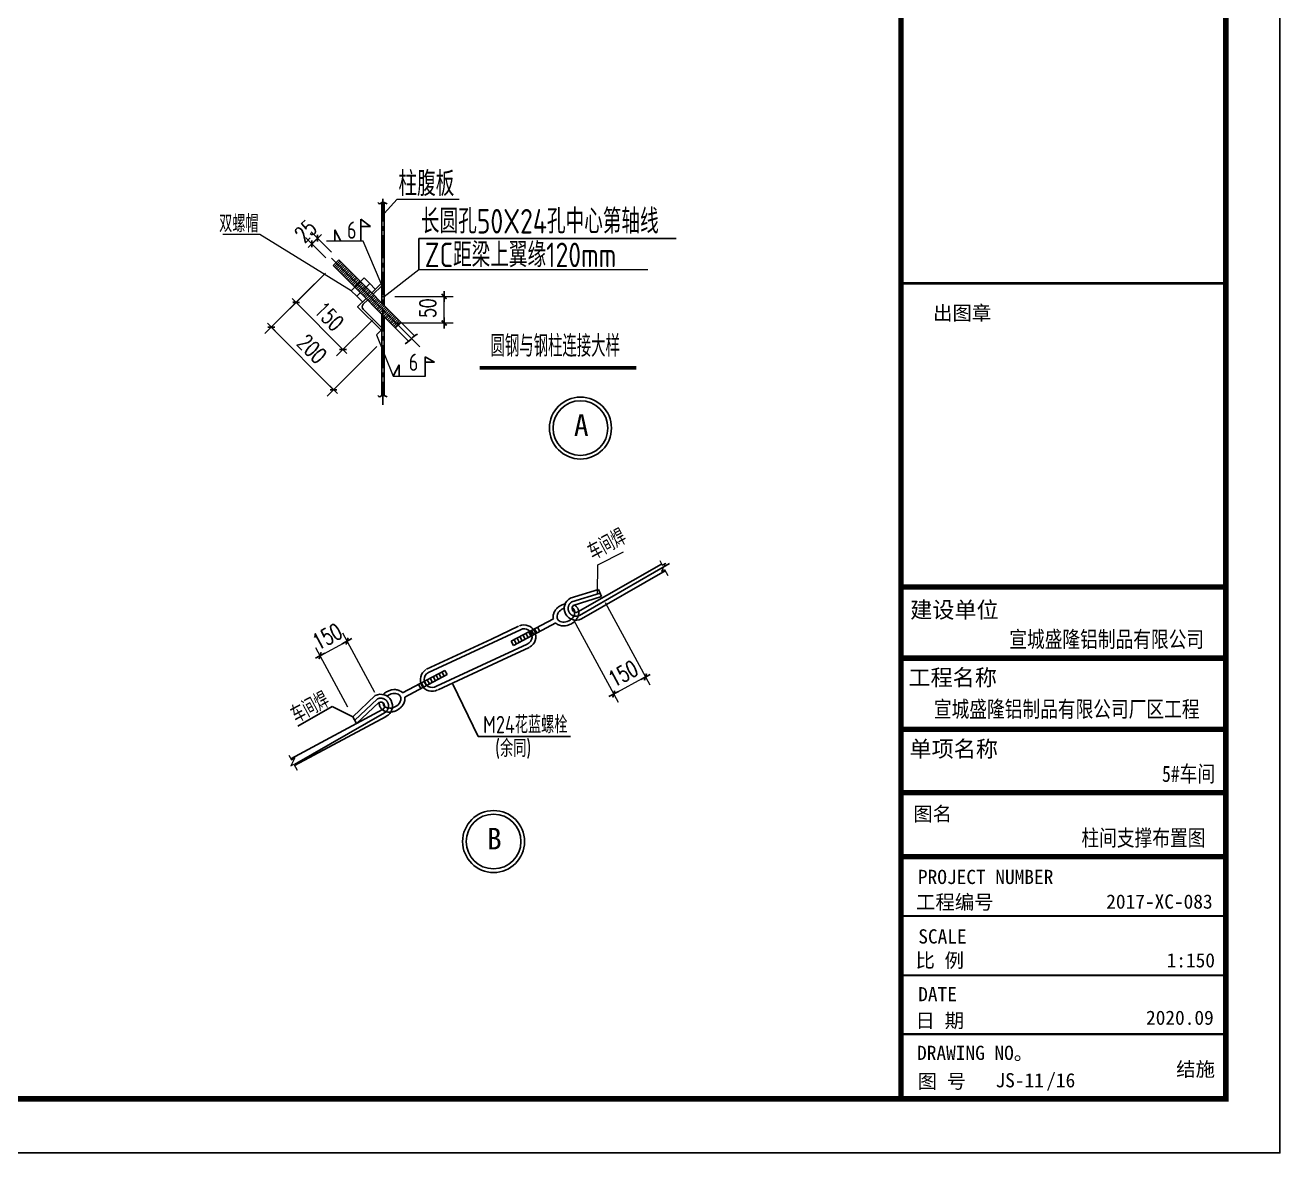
# Model space of a CAD drawing. Extents: x 32461 to 372567, y -698896 to 182569.
# Drawn here: x 150911 to 185723, y -432690 to -401403 of the extents above; entities that cross this region are included whole.
import ezdxf

# ---------------------------------------------------------------- set-up
doc = ezdxf.new("R2010")
doc.units = 0
doc.header["$LTSCALE"] = 1000
doc.header["$MEASUREMENT"] = 0
for name, pattern in [('CENTER2', [28.575, 19.05, -3.175, 3.175, -3.175]), ('CENTERX2', [101.6, 63.5, -12.7, 12.7, -12.7]), ('DASHDOTX2', [50.8, 25.4, -12.7, 0, -12.7])]:
    doc.linetypes.add(name, pattern=pattern)
doc.layers.get('0').update_dxf_attribs({"linetype": 'CONTINUOUS'})
doc.layers.get('Defpoints').update_dxf_attribs({"linetype": 'CONTINUOUS'})
for name, color, linetype in [('PUB_TITLE', 4, 'CONTINUOUS'), ('R', 1, 'CONTINUOUS'), ('TEXT', 7, 'CONTINUOUS'), ('一般文字', 6, 'CONTINUOUS'), ('卫浴', 7, 'CONTINUOUS'), ('图审改图', 114, 'CONTINUOUS'), ('图文说明基线', 251, 'CONTINUOUS'), ('图框', 4, 'CONTINUOUS'), ('轴线', 1, 'CENTER2')]:
    doc.layers.add(name, color=color, linetype=linetype)
doc.layers.add('拉杆隅撑', color=2, linetype='CONTINUOUS', lineweight=18)
doc.layers.add('系杆支撑', color=2, linetype='CONTINUOUS', lineweight=25)
doc.styles.add('-黑体', font='simhei.ttf')
doc.styles.add('H1', font='')
doc.styles.add('HZ', font='txt', dxfattribs={"width": 0.7, "height": 5, "bigfont": 'STF:宋体'})
doc.styles.add('HZTXT', font='tssdeng.shx', dxfattribs={"bigfont": 'tssdchn.shx'})
doc.styles.add('宋体', font='')
doc.styles.add('建筑', font='txt.shx', dxfattribs={"width": 0.7})
doc.styles.add('黑体', font='simhei.ttf', dxfattribs={"width": 0.6, "height": 4.3})
doc.styles.get('H1').set_extended_font_data('SimSun')
doc.styles.get('宋体').set_extended_font_data('SimSun')
doc.dimstyles.new('AXIS10', dxfattribs={"dimtxt": 450, "dimasz": 1, "dimexe": 250, "dimexo": 300, "dimgap": 150, "dimtad": 1, "dimdec": 0, "dimlfac": 0.1, "dimzin": 0, "dimdsep": 46, "dimtxsty": '建筑', "dimblk": '_DIMX', "dimcen": 0.09, "dimclrd": 251, "dimclre": 251, "dimclrt": 3, "dimadec": 0, "dimazin": 0, "dimtfac": 1, "dimtdec": 0, "dimtix": 1, "dimtmove": 2, "dimatfit": 3, "dimldrblk": '_DIMX', "dimfxl": 0, "dimtolj": 1, "dimtzin": 0, "dimlwd": 20, "dimlwe": 20, "dimarcsym": 0})
doc.dimstyles.new('建筑', dxfattribs={"dimscale": 100, "dimtxt": 3, "dimasz": 1.5, "dimexe": 1, "dimexo": 2, "dimgap": 1, "dimtad": 1, "dimdec": 1, "dimrnd": 0.05, "dimdsep": 46, "dimtxsty": 'HZ', "dimcen": 0.09, "dimdle": 1.5, "dimclrd": 3, "dimclre": 3, "dimclrt": 2, "dimadec": 1, "dimazin": 2, "dimtfac": 1, "dimtdec": 1, "dimtofl": 0, "dimtmove": 2, "dimatfit": 3, "dimfxl": 0, "dimlwd": 20, "dimlwe": 20, "dimarcsym": 0})

# ---------------------------------------------------------------- blocks, each defined once
blk = doc.blocks.new('_DIMX')
blk.add_line((-150, 0), (150, 0))
at = {"const_width": 50}
blk.add_lwpolyline([(-70, -70), (70, 70)], dxfattribs=at)
blk = doc.blocks.new('*D72')
at = {"layer": 'Defpoints', "color": 0}
for p in [(159157, -408373), (157741, -409781), (160886, -410111)]:
    blk.add_point(p, dxfattribs=at)
at = {"layer": '卫浴', "color": 251, "lineweight": 20}
for p, q in [((158944, -408585), (157564, -409958)), ((159469, -411519), (157742, -409782)), ((160673, -410323), (159292, -411696))]:
    blk.add_line(p, q, dxfattribs=at)
for p, rotation in [((157741, -409781), 134.8409121949483), ((159470, -411520), 314.8409121949483)]:
    blk.add_blockref('_DIMX', p, dxfattribs=dict(at, rotation=rotation))
at = {"layer": '卫浴', "color": 3, "insert": (158871, -410386), "char_height": 450, "attachment_point": 5, "rotation": 314.8409, "style": '建筑'}
blk.add_mtext('\\A1;200', dxfattribs=at)
blk = doc.blocks.new('*D73')
at = {"layer": 'Defpoints', "color": 0}
for p in [(159463, -408069), (158430, -409096), (160763, -409376)]:
    blk.add_point(p, dxfattribs=at)
at = {"layer": '卫浴', "color": 251, "lineweight": 20}
for p, q in [((159250, -408281), (158253, -409272)), ((159729, -410402), (158431, -409097)), ((160550, -409588), (159553, -410579))]:
    blk.add_line(p, q, dxfattribs=at)
for p, rotation in [((158430, -409096), 134.8409121949455), ((159730, -410403), 314.8409121949455)]:
    blk.add_blockref('_DIMX', p, dxfattribs=dict(at, rotation=rotation))
at = {"layer": '卫浴', "color": 3, "insert": (159346, -409485), "char_height": 450, "attachment_point": 5, "rotation": 314.8409, "style": '建筑'}
blk.add_mtext('\\A1;150', dxfattribs=at)
blk = doc.blocks.new('*D74')
at = {"layer": 'Defpoints', "color": 0}
for p in [(159844, -418494), (160754, -420186), (160007, -420589)]:
    blk.add_point(p, dxfattribs=at)
at = {"layer": '卫浴', "color": 251, "lineweight": 20}
for p, q in [((160612, -419922), (159725, -418274)), ((159864, -420325), (158977, -418677)), ((159096, -418897), (159844, -418494)), ((159845, -418494), (159845, -418493)), ((159095, -418897), (159094, -418898))]:
    blk.add_line(p, q, dxfattribs=at)
for p, rotation in [((159844, -418494), 208.2884637415602), ((159096, -418897), 28.28846374156022)]:
    blk.add_blockref('_DIMX', p, dxfattribs=dict(at, rotation=rotation))
at = {"layer": '卫浴', "color": 3, "insert": (159292, -418365), "char_height": 450, "attachment_point": 5, "rotation": 28.2885, "style": '建筑'}
blk.add_mtext('\\A1;150', dxfattribs=at)
blk = doc.blocks.new('*D76')
at = {"layer": 'Defpoints', "color": 0}
for p in [(166862, -417159), (165983, -417635), (167242, -419962)]:
    blk.add_point(p, dxfattribs=at)
at = {"layer": '卫浴', "color": 251, "lineweight": 20}
for p, q in [((167005, -417423), (168240, -419707)), ((166126, -417899), (167361, -420182)), ((168120, -419487), (167243, -419962))]:
    blk.add_line(p, q, dxfattribs=at)
for p, rotation in [((168121, -419487), 28.41602783447767), ((167242, -419962), 208.4160278344777)]:
    blk.add_blockref('_DIMX', p, dxfattribs=dict(at, rotation=rotation))
at = {"layer": '卫浴', "color": 3, "insert": (167503, -419395), "char_height": 450, "attachment_point": 5, "rotation": 28.416, "style": '建筑'}
blk.add_mtext('\\A1;150', dxfattribs=at)

msp = doc.modelspace()

# ---------------------------------------------------------------- hatches: boundary and pattern name
at = {"layer": '系杆支撑'}
h = msp.add_hatch(dxfattribs=at)
h.set_pattern_fill('ANSI31', color=256, scale=15.304348, angle=270, style=0)
h.set_pattern_definition([(225, (195638.04, -403358.81), (-34.35924, 34.35924), [])])
h.paths.add_polyline_path([(159540.1, -407992), (159618.9, -407913.6), (160372.6, -408671.5), (160294.2, -408749.8)])
h.paths.add_polyline_path([(160294.2, -408749.8), (160216.8, -408827.3), (159462.7, -408069), (159540.1, -407992)])
h.paths.add_polyline_path([(160294.2, -408749.8), (160372.6, -408671.5), (160840.5, -409141.9), (160840.5, -409298.8)])
h.paths.add_polyline_path([(160216.8, -408827.3), (160294.2, -408749.8), (160840.5, -409298.8), (160840.5, -409454.5)])
h.paths.add_polyline_path([(161345.6, -409649.9), (161267.3, -409727.7), (160840.5, -409298.8), (160840.5, -409141.9)])
h.paths.add_polyline_path([(161267.3, -409727.7), (161189.4, -409805.3), (160840.5, -409454.5), (160840.5, -409298.8)])

# ---------------------------------------------------------------- linework, layer by layer
at = {"linetype": 'CENTERX2', "ltscale": 0.01}
msp.add_line((160840.5, -406218.7), (160840.5, -411933.6), dxfattribs=at)
for p, q in [((160809.9, -406325.3), (160809.9, -409111.2)), ((160871.1, -406325.3), (160871.1, -409172.7)), ((160228.6, -407392.6), (160228.6, -406785)), ((160228.6, -406785), (160490.2, -406986.2)), ((159507.6, -407392.6), (159507.6, -407084.9)), ((159507.6, -407084.9), (159670.3, -407392.6)), ((160490.2, -406986.2), (160228.6, -406986.2)), ((161832.6, -408180.2), (161832.6, -407325.4)), ((161832.6, -407325.4), (168975.1, -407325.4)), ((160809.9, -409423.7), (160809.9, -411678.7)), ((160871.1, -409485.3), (160871.1, -411678.7)), ((161345.6, -409649.9), (161189.9, -409804.7)), ((160661.4, -409992.9), (160795.5, -409858.8)), ((162006.6, -410602), (162268.1, -410753)), ((162006.6, -411138.1), (162006.6, -410602)), ((162268.1, -410753), (162006.6, -410753)), ((161289.4, -410830.3), (161126.7, -411138.1)), ((161289.4, -411138.1), (161289.4, -410830.3)), ((164603.1, -418081.1), (163846.7, -418437.8)), ((165567.6, -417873.8), (164396.3, -418494.1)), ((165632, -417989.3), (164458.2, -418611)), ((164652.7, -418174.8), (163896.4, -418531.6)), ((164558.6, -418408.2), (164620.5, -418525)), ((164639.7, -418365.2), (164701.6, -418482.1)), ((164720.9, -418322.2), (164782.8, -418439.1)), ((164802, -418279.3), (164863.9, -418396.1)), ((164883.2, -418236.3), (164945.1, -418353.2)), ((164964.3, -418193.3), (165026.2, -418310.2)), ((165045.5, -418150.3), (165107.4, -418267.2)), ((165126.6, -418107.4), (165188.5, -418224.2)), ((162049.6, -419270.5), (163846.7, -418437.8)), ((162099.3, -419364.3), (163896.4, -418531.6)), ((164894, -418667.1), (164152.8, -419015.8)), ((164396.3, -418494.1), (164458.2, -418611)), ((164477.5, -418451.2), (164539.3, -418568)), ((162370.9, -419840.5), (164152.8, -419015.8)), ((161384.5, -419926.4), (162555.7, -419306.1)), ((161443.8, -420044.6), (162617.6, -419422.9)), ((162231.1, -419478), (162293, -419594.8)), ((162312.3, -419435), (162374.2, -419551.9)), ((162393.4, -419392), (162455.3, -419508.9)), ((162474.6, -419349.1), (162536.5, -419465.9)), ((162555.7, -419306.1), (162617.6, -419422.9)), ((161825.4, -419692.8), (161887.3, -419809.7)), ((161906.6, -419649.9), (161968.5, -419766.7)), ((161987.7, -419606.9), (162049.6, -419723.8)), ((162068.8, -419563.9), (162130.7, -419680.8)), ((162150, -419520.9), (162211.9, -419637.8))]:
    msp.add_line(p, q)
at = {"color": 6, "linetype": 'CENTERX2', "ltscale": 5}
for p, q in [((168786.1, -416342.4), (166295, -417777.9)), ((166862, -417159.3), (166078.4, -417400.4)), ((160057.2, -420684.5), (160676.6, -420100.8)), ((160879.2, -420483.3), (158388.1, -421918.7))]:
    msp.add_line(p, q, dxfattribs=at)
msp.add_arc((166193.7, -417586.7), 216.4, 117.90547, 297.90547, dxfattribs=at)
for centre, radius, start, end in [((164756.1, -418370.3), 325.7, 297.52572, 114.09488), ((164754.8, -418371.1), 221.2, 293.8713, 117.48351), ((162202.8, -419559.7), 325.7, 121.71605, 298.28521), ((162204.2, -419559), 221.2, 118.32743, 301.93964)]:
    msp.add_arc(centre, radius, start, end)
at = {"color": 6, "linetype": 'CENTER2', "ltscale": 5}
msp.add_arc((160777.9, -420292), 216.4, 297.90547, 117.90547, dxfattribs=at)
at = {"extrusion": (0, 0, -1)}
msp.add_ellipse((165916.7, -417758), major_axis=(233.9, 123.9), ratio=0.7037032, start_param=-0.3725172, end_param=4.9474828, dxfattribs=at)
msp.add_ellipse((161092.5, -420150.1), major_axis=(233.9, 123.9), ratio=0.7037032, start_param=2.7690755, end_param=8.0890754)
for points, knots in [([(160954.2, -406361.1), (160927.6, -406347.2), (160883, -406324), (160805.4, -406314), (160752.3, -406379), (160712.8, -406342.8), (160692.8, -406324.5)], [0, 0, 0, 0, 90.4884876, 151.7058789, 218.4846684, 286.925394, 286.925394, 286.925394, 286.925394]), ([(160954.2, -411714.6), (160927.6, -411700.7), (160883, -411677.4), (160805.4, -411667.5), (160752.3, -411732.4), (160712.8, -411696.2), (160692.8, -411677.9)], [0, 0, 0, 0, 90.4884876, 151.7058789, 218.4846684, 286.925394, 286.925394, 286.925394, 286.925394]), ([(165567.6, -417873.8), (165564.9, -417862.5), (165563.1, -417850.9), (165560.7, -417824.1), (165560.7, -417808.7), (165563.4, -417778.4), (165566, -417763.4), (165573.3, -417734), (165578.1, -417719.6), (165589.7, -417691.6), (165596.4, -417678), (165619.5, -417638), (165638.4, -417613), (165681.6, -417567.4), (165705.8, -417546.8), (165758.2, -417510.7), (165786.3, -417495.2), (165846.3, -417469.5), (165878.5, -417459.5), (165911, -417453.3)], [9.6083115, 9.6083115, 9.6083115, 9.6083115, 9.7128187, 9.7128187, 9.8512717, 9.8512717, 9.9897246, 9.9897246, 10.1281776, 10.1281776, 10.2666305, 10.2666305, 10.5484116, 10.5484116, 10.8301927, 10.8301927, 11.1119738, 11.1119738, 11.4088943, 11.4088943, 11.4088943, 11.4088943]), ([(166150.7, -417487.7), (166156.3, -417491), (166161.7, -417494.4), (166180.2, -417507.2), (166192.5, -417517.6), (166215.1, -417540.7), (166225.3, -417553.4), (166237.7, -417572.7), (166241.1, -417578.5), (166244.3, -417584.5), (166249.6, -417594.6), (166254.3, -417605.1), (166261.9, -417626.6), (166265, -417637.6), (166269.5, -417659.9), (166271, -417671.1), (166272.8, -417698.4), (166272.4, -417714.5), (166268.7, -417746.1), (166265.5, -417761.7), (166256.8, -417792.2), (166251.2, -417807.1), (166238.1, -417836), (166230.5, -417850), (166204.8, -417890.9), (166183.9, -417916.2), (166136.7, -417961.9), (166110.4, -417982.3), (166040.1, -418026), (165993.8, -418045.7), (165918, -418064.4), (165889.4, -418068.6), (165837.2, -418070.7), (165813.6, -418069.5), (165771.3, -418062.9), (165752.5, -418058.4), (165716, -418045.7), (165698.4, -418037.7), (165668.5, -418019.9), (165656.1, -418010.9), (165640.2, -417997.2), (165636, -417993.3), (165632, -417989.3)], [5.87527, 5.87527, 5.87527, 5.87527, 5.933919, 5.933919, 6.0784763, 6.0784763, 6.2230336, 6.2230336, 6.2831853, 6.2831853, 6.2831853, 6.384976, 6.384976, 6.4867666, 6.4867666, 6.5885573, 6.5885573, 6.7335632, 6.7335632, 6.8785692, 6.8785692, 7.0235752, 7.0235752, 7.1685811, 7.1685811, 7.4625614, 7.4625614, 7.7565417, 7.7565417, 8.1947691, 8.1947691, 8.4533782, 8.4533782, 8.6676193, 8.6676193, 8.8440867, 8.8440867, 9.020554, 9.020554, 9.159007, 9.159007, 9.209642, 9.209642, 9.209642, 9.209642]), ([(160737.4, -420191.7), (160736.9, -420198.2), (160736.8, -420204.7), (160737, -420227.1), (160738.6, -420243.2), (160745, -420274.8), (160749.8, -420290.4), (160758.8, -420311.5), (160761.7, -420317.6), (160764.9, -420323.6), (160770.2, -420333.7), (160776.3, -420343.4), (160789.8, -420361.8), (160797.1, -420370.5), (160813, -420386.8), (160821.5, -420394.4), (160843, -420411.2), (160856.6, -420419.8), (160884.8, -420434.6), (160899.5, -420440.7), (160929.7, -420450.6), (160945.1, -420454.4), (160976.4, -420459.8), (160992.2, -420461.3), (161040.5, -420463), (161073.2, -420460), (161137.5, -420446.6), (161169.2, -420436.3), (161244.8, -420402.7), (161287.1, -420375.5), (161345.2, -420323.4), (161364.7, -420302), (161395.8, -420260), (161408, -420239.8), (161426.4, -420201.2), (161433.2, -420183.1), (161443.2, -420145.8), (161446.5, -420126.6), (161448.5, -420092), (161448.1, -420076.6), (161445.7, -420055.7), (161444.8, -420050.2), (161443.8, -420044.6)], [5.87527, 5.87527, 5.87527, 5.87527, 5.933919, 5.933919, 6.0784763, 6.0784763, 6.2230336, 6.2230336, 6.2831853, 6.2831853, 6.2831853, 6.384976, 6.384976, 6.4867666, 6.4867666, 6.5885573, 6.5885573, 6.7335632, 6.7335632, 6.8785692, 6.8785692, 7.0235752, 7.0235752, 7.1685811, 7.1685811, 7.4625614, 7.4625614, 7.7565417, 7.7565417, 8.1947691, 8.1947691, 8.4533782, 8.4533782, 8.6676193, 8.6676193, 8.8440867, 8.8440867, 9.020554, 9.020554, 9.159007, 9.159007, 9.209642, 9.209642, 9.209642, 9.209642]), ([(161384.5, -419926.4), (161376.5, -419917.8), (161368, -419909.8), (161347.2, -419892.7), (161334.4, -419884.1), (161307.8, -419869.3), (161294, -419863), (161265.5, -419852.6), (161250.9, -419848.4), (161221.3, -419842.3), (161206.2, -419840.2), (161160.2, -419836.8), (161128.9, -419838.4), (161066.9, -419848.5), (161036.3, -419857), (160977, -419880), (160948.4, -419894.5), (160893.3, -419929.7), (160867, -419950.7), (160843.6, -419974.2)], [9.6083115, 9.6083115, 9.6083115, 9.6083115, 9.7128187, 9.7128187, 9.8512717, 9.8512717, 9.9897246, 9.9897246, 10.1281776, 10.1281776, 10.2666305, 10.2666305, 10.5484116, 10.5484116, 10.8301927, 10.8301927, 11.1119738, 11.1119738, 11.4088943, 11.4088943, 11.4088943, 11.4088943])]:
    msp.add_open_spline(points, degree=3, knots=knots)
at = {"layer": 'PUB_TITLE'}
msp.add_lwpolyline([(74273.1, -432690.1), (185723.1, -432690.1), (185723.1, -369690.1), (74273.1, -369690.1)], close=True, dxfattribs=at)
at = {"layer": 'PUB_TITLE', "const_width": 150}
msp.add_lwpolyline([(78023.1, -431190.1), (184223.1, -431190.1), (184223.1, -371190.1), (78023.1, -371190.1)], close=True, dxfattribs=at)
at = {"layer": 'R', "color": 7}
for p, q in [((168571.5, -416353.1), (166244.4, -417682.3)), ((168672.8, -416544.4), (166345.6, -417873.5)), ((166820.5, -417059.5), (166036.8, -417300.5)), ((166903.6, -417259.2), (166120, -417500.2)), ((166820.5, -417059.5), (166903.6, -417259.2)), ((160006.5, -420588.9), (160626, -420005.2)), ((160107.8, -420780.1), (160727.3, -420196.4)), ((160006.5, -420588.9), (160107.8, -420780.1))]:
    msp.add_line(p, q, dxfattribs=at)
for centre, radius, start, end in [((166193.7, -417586.7), 324.6, 117.90547, 297.90547), ((166193.7, -417586.7), 108.2, 117.90547, 297.90547), ((160777.9, -420292), 324.6, 297.90547, 117.90547), ((160777.9, -420292), 108.2, 297.90547, 117.90547)]:
    msp.add_arc(centre, radius, start, end, dxfattribs=at)
at = {"layer": '一般文字', "color": 6, "linetype": 'Continuous', "lineweight": -3}
for p, q in [((163485.4, -421141.2), (162774.1, -419686.2)), ((159429.2, -420306.5), (158476.3, -420847.6)), ((160006.5, -420588.9), (159429.2, -420306.5)), ((163485.4, -421141.2), (166045.3, -421141.2))]:
    msp.add_line(p, q, dxfattribs=at)
at = {"layer": '一般文字', "color": 0}
for centre, radius in [((166318.9, -412581.2), 859.1), ((166318.9, -412581.2), 759.1), ((163908.2, -424052), 859.1), ((163908.2, -424052), 759.1)]:
    msp.add_circle(centre, radius, dxfattribs=at)
at = {"layer": '卫浴', "color": 251, "lineweight": 20}
for p, q in [((159251.1, -407856.3), (158692.2, -407294.4)), ((159407.4, -407700.9), (158848.4, -407139)), ((158867.8, -407472.4), (158867.1, -407473.1)), ((159024.8, -407316.3), (158868.5, -407471.7)), ((159025.5, -407315.5), (159026.2, -407314.8))]:
    msp.add_line(p, q, dxfattribs=at)
at = {"layer": '卫浴', "color": 251, "lineweight": 13}
for p, q in [((166803.5, -416380.6), (167514.9, -416010.9)), ((166788.4, -417160), (166803.5, -416380.6))]:
    msp.add_line(p, q, dxfattribs=at)
at = {"layer": '卫浴'}
for p, q in [((162321.3, -419746.7), (164844.3, -418573.4)), ((158284.7, -421754), (160824.8, -420386.5)), ((158388.7, -421946.8), (160927.4, -420580.2))]:
    msp.add_line(p, q, dxfattribs=at)
at = {"layer": '图文说明基线', "const_width": 101.6, "elevation": 0}
msp.add_lwpolyline([(163522.2, -410909.5), (167866.6, -410909.5)], dxfattribs=at)
at = {"layer": '图框', "color": 4, "const_width": 147.9}
msp.add_lwpolyline([(175209.2, -371190.1), (184223.1, -371190.1), (184223.1, -431190.1), (175209.2, -431190.1)], close=True, dxfattribs=at)
at = {"layer": '图框', "color": 0, "const_width": 75}
msp.add_lwpolyline([(175209.2, -408566.5), (184223.1, -408566.5)], dxfattribs=at)
at = {"layer": '图框', "color": 4}
for points, const_width in [([(175209.2, -416990.4), (184190.3, -416990.4)], 149.4), ([(175209.2, -418965.9), (184193.1, -418965.9)], 149.4), ([(175209.2, -420937.7), (184223.1, -420937.7)], 149.4), ([(175209.2, -422693.8), (184223.1, -422693.8)], 149.4), ([(175209.2, -424470.6), (184223.1, -424470.6)], 149.4), ([(175209.2, -426118.9), (184223.1, -426118.9)], 60.5), ([(175209.2, -427764.3), (184223.1, -427764.3)], 60.5), ([(175209.2, -429397.3), (184223.1, -429397.3)], 60.5)]:
    msp.add_lwpolyline(points, dxfattribs=dict(at, const_width=const_width))
at = {"layer": '拉杆隅撑', "color": 2, "linetype": 'Continuous', "lineweight": 18}
for p, q in [((168517.6, -416257.4), (168588.1, -416382.6)), ((168677.2, -416332.4), (168569.4, -416551.8)), ((168588.1, -416382.6), (168677.2, -416332.4)), ((168569.4, -416551.8), (168652, -416502.8)), ((168652, -416502.8), (168742.4, -416668.5)), ((158230.7, -421658.3), (158301.3, -421783.5)), ((158390.4, -421733.2), (158282.6, -421952.7)), ((158282.6, -421952.7), (158365.2, -421903.7)), ((158301.3, -421783.5), (158390.4, -421733.2)), ((158365.2, -421903.7), (158455.6, -422069.3))]:
    msp.add_line(p, q, dxfattribs=at)
at = {"layer": '系杆支撑'}
for p, q in [((159618.9, -407913.6), (159462.7, -408069)), ((161717.1, -410023.5), (159618.9, -407913.6)), ((161560.9, -410178.9), (159462.7, -408069)), ((159961.1, -408771.3), (160315.7, -408416.7)), ((160116.9, -408927.2), (160471.5, -408572.5)), ((160315.7, -408416.7), (160471.5, -408572.5)), ((160471.5, -408572.5), (160627.4, -408728.4)), ((159961.1, -408771.3), (160116.9, -408927.2)), ((160116.9, -408927.2), (160272.8, -409083)), ((160809.9, -408931.5), (160871.1, -408931.5)), ((160809.9, -409666.1), (160871.1, -409666.1))]:
    msp.add_line(p, q, dxfattribs=at)
for points in [[(160571.2, -408871.1), (160795.5, -408646.8, 0.4142136), (160795.5, -408577.5), (160786.9, -408568.9), (160528, -408827.7)], [(160372.2, -408983.6), (160137.6, -409218.2), (160786.9, -409867.5), (160795.5, -409858.8, 0.4142136), (160795.5, -409789.6), (160293.4, -409287.4, -0.4142136), (160293.4, -409148.9), (160415.3, -409027)]]:
    msp.add_lwpolyline(points, format="xyb", dxfattribs=at)
msp.add_open_spline([(161795.5, -409973.7), (161717.1, -410023.5), (161628.6, -410090.8), (161560.9, -410178.9), (161451.9, -410243.3)], degree=3, knots=[0, 0, 0, 0, 7.5791323, 16.9236267, 16.9236267, 16.9236267, 16.9236267], dxfattribs=at)
at = {"layer": '轴线', "linetype": 'DASHDOTX2', "ltscale": 60}
msp.add_line((161862.6, -410326), (159414, -407865.3), dxfattribs=at)

# ---------------------------------------------------------------- block references
at = {"layer": '卫浴', "color": 251, "lineweight": 20}
for p, rotation in [((159024.8, -407316.3), 224.8484489080306), ((158868.5, -407471.7), 44.84844890803056)]:
    msp.add_blockref('_DIMX', p, dxfattribs=dict(at, rotation=rotation))

# ---------------------------------------------------------------- texts
at = {"layer": 'TEXT', "color": 3, "style": '-黑体', "width": 0.8}
for s, height, p in [('宣城盛隆铝制品有限公司', 450.225, (178214.7, -418666)), ('宣城盛隆铝制品有限公司厂区工程', 450.225, (176123.5, -420602.3)), ('5#车间', 450.22, (182452.7, -422397.7)), ('柱间支撑布置图', 450.22, (180217.5, -424174.6))]:
    msp.add_text(s, height=height, dxfattribs=at).set_placement(p)
at = {"layer": '一般文字', "color": 6, "linetype": 'Continuous', "lineweight": -3, "style": 'HZTXT', "width": 0.8}
for s, height, p in [('柱腹板', 680, (161269.4, -406144.4)), ('长圆孔50X24孔中心第轴线', 680, (161892, -407185.2)), ('6', 480, (159841, -407331)), ('ZC距梁上翼缘120mm', 680, (161999.6, -408118.4)), ('6', 480, (161555.3, -410995.4)), ('M24花蓝螺栓', 480, (163615.9, -421048.4)), ('(余同)', 480, (163950.7, -421706.3))]:
    msp.add_text(s, height=height, dxfattribs=at).set_placement(p)
at = {"layer": '一般文字', "color": 6, "style": 'HZTXT', "width": 0.7}
msp.add_text('圆钢与钢柱连接大样', height=600, dxfattribs=at).set_placement((163822.9, -410605.5, 0))
at = {"layer": '一般文字', "color": 6, "linetype": 'Continuous', "lineweight": -3, "style": 'H1'}
for s, p in [('A', (166136.6, -412802.2)), ('B', (163725.9, -424273))]:
    msp.add_text(s, height=600, dxfattribs=at).set_placement(p)
at = {"layer": '一般文字', "color": 6, "linetype": 'Continuous', "lineweight": -3, "style": 'HZTXT', "oblique": 360, "width": 0.8}
for p in [(166682.5, -416274.7), (158444, -420795.7)]:
    msp.add_text('车间焊', height=480, rotation=28.29137, dxfattribs=at).set_placement(p)
at = {"layer": '卫浴', "color": 3, "style": '建筑', "width": 0.7}
msp.add_text('25', height=450, rotation=44.84845, dxfattribs=at).set_placement((158660.1, -407467.4))
at = {"layer": '图审改图', "style": 'HZTXT', "width": 0.8}
msp.add_text('双螺帽', height=480, dxfattribs=at).set_placement((156294.8, -407149.5))
at = {"layer": '图框', "color": 4}
for s, height, style, p in [('出图章', 394.42, '黑体', (176102, -409587.1)), ('建设单位', 450, '黑体', (175466.7, -417849.4)), ('工程名称', 450, '黑体', (175416.9, -419726.7)), ('单项名称', 450, '黑体', (175446.8, -421708.2)), ('图名', 394.42, '黑体', (175550.7, -423481.3)), ('工程编号', 394.42, '黑体', (175627.9, -425928.3)), ('2017-XC-083', 394.416, '宋体', (180905.4, -425914.7)), ('SCALE', 394.42, '黑体', (175690.7, -426881.6)), ('比 例', 394.42, '黑体', (175614.6, -427546)), ('1:150', 394.42, '宋体', (182580.1, -427544.4)), ('DATE', 394.42, '黑体', (175688.7, -428484.5)), ('日 期', 394.42, '黑体', (175614.6, -429215.2)), ('2020.09', 394.42, '宋体', (182009.2, -429136.7)), ('DRAWING NO。', 394.416, '黑体', (175657.6, -430111.6)), ('图 号', 394.42, '黑体', (175670.6, -430899.2))]:
    msp.add_text(s, height=height, dxfattribs=dict(at, style=style)).set_placement(p)
at = {"layer": '图框', "color": 0, "style": '黑体'}
msp.add_text('PROJECT NUMBER', height=394.416, dxfattribs=at).set_placement((175681.1, -425231.1))
at = {"layer": '图框', "color": 3, "style": '宋体'}
for s, p in [('结施', (182846, -430565.4)), ('JS-11', (177833.9, -430871.6)), ('/16', (179240.5, -430871.6))]:
    msp.add_text(s, height=394.42, dxfattribs=at).set_placement(p)

# ---------------------------------------------------------------- dimensions: what is measured, and where the dimension line sits
at = {"layer": '卫浴'}
for p1, p2, distance, text, picture, middle in [((160762.7, -409376.2), (159462.7, -408069), 1456.4, '150', '*D73', (159345.9, -409485.2)), ((160885.8, -410111.5), (159157, -408373.1), 1997.1, '200', '*D72', (158871.2, -410386.1)), ((166862, -417159.3), (165982.8, -417635.1), 2646.2, '150', '*D76', (167503.2, -419394.7)), ((160006.5, -420588.9), (160754.3, -420186.5), 1921.5, '150', '*D74', (159292, -418365.4))]:
    dim = msp.add_aligned_dim(p1=p1, p2=p2, distance=distance, text=text, dimstyle='AXIS10', dxfattribs=at)
    dim.commit()
    dim.dimension.update_dxf_attribs({"geometry": picture, "text_midpoint": middle})
msp.add_linear_dim(base=(162536.5, -408931.5), p1=(160871.1, -409666.1), p2=(160871.1, -408931.5), angle=90, location=(162083.4, -409256.3), text='50', dimstyle='AXIS10', dxfattribs=at).render()

# ---------------------------------------------------------------- leaders
for points in [[(160871.1, -406632.3), (161233.2, -406229.1), (162954.5, -406229.1)], [(160790.4, -408572.4), (160294.1, -407392.6), (159275.2, -407392.6)], [(160871.1, -408931.5), (161832.6, -408180.2), (168183.7, -408180.2)], [(160661.4, -409992.9), (161126.7, -411138.1), (162021.5, -411138.1)]]:
    msp.add_leader(points, dimstyle='建筑', override={"dimscale": 5})
at = {"layer": '图审改图'}
msp.add_leader([(159961.1, -408771.3), (157419.4, -407215.9), (156400.4, -407215.9)], dimstyle='建筑', override={"dimscale": 5}, dxfattribs=at)

doc.saveas('drawing.dxf')
